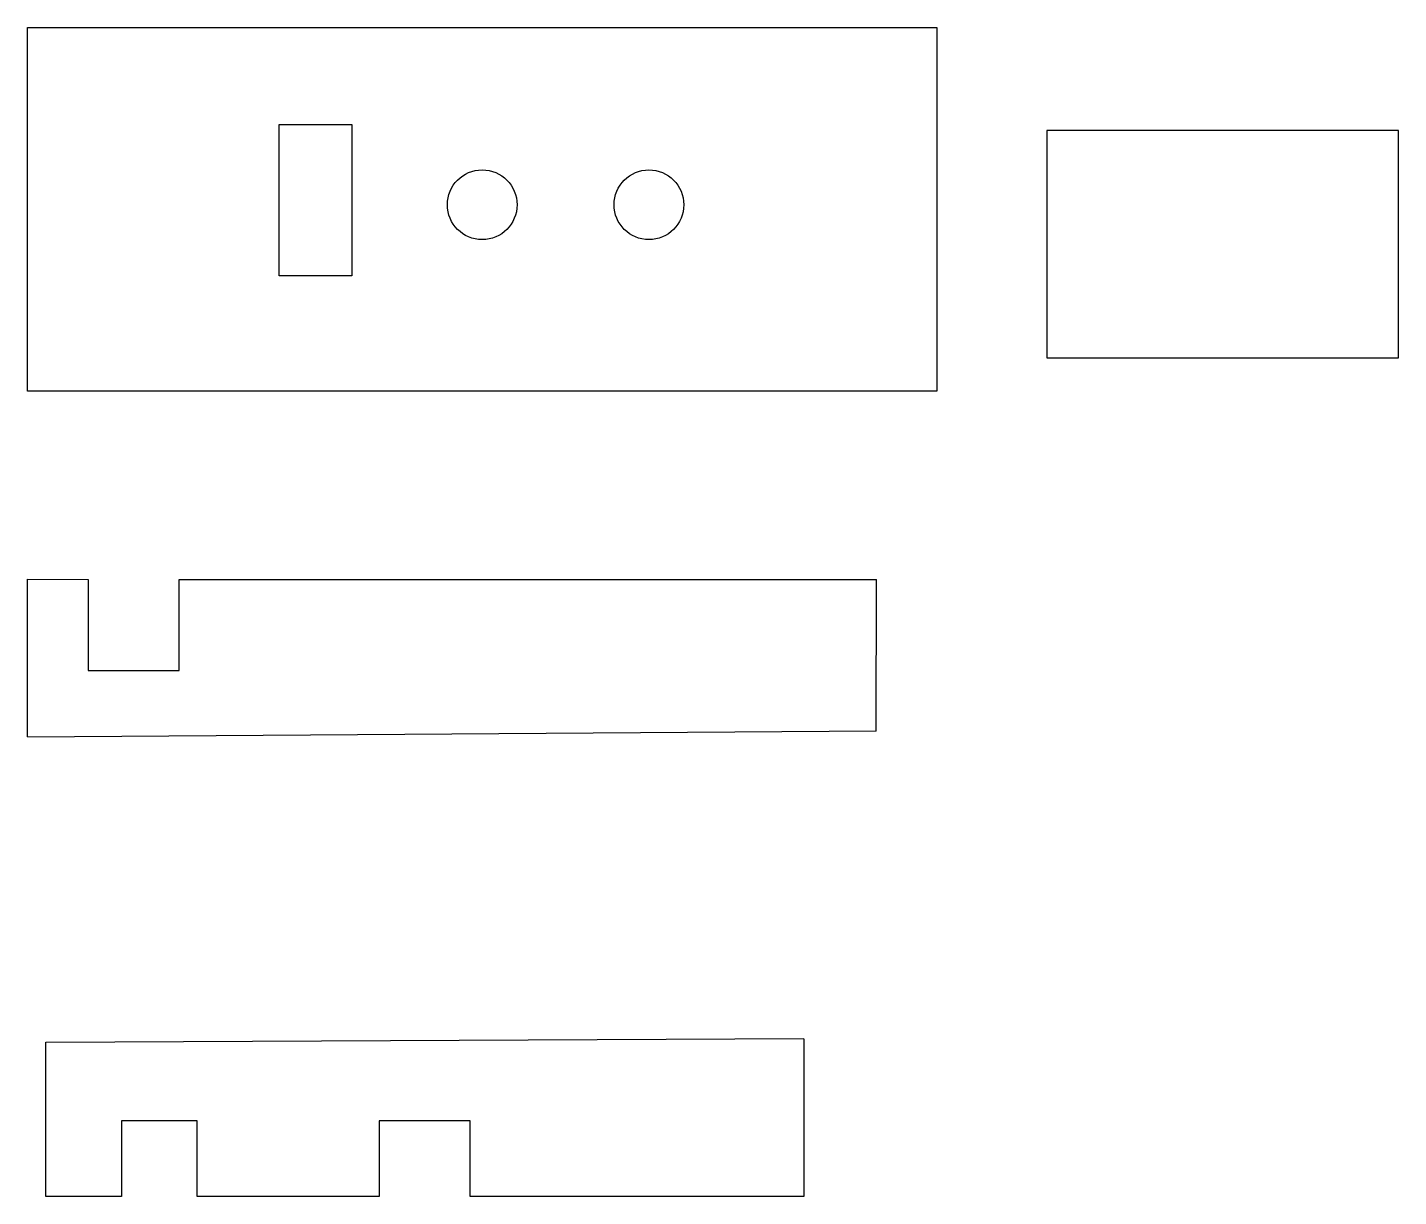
# Model space of a CAD drawing. Header units: millimetres. Extents: x 1511 to 1964, y 2347 to 2733.
import ezdxf

# ---------------------------------------------------------------- set-up
doc = ezdxf.new("R2010")
doc.units = ezdxf.units.MM

msp = doc.modelspace()

# ---------------------------------------------------------------- linework, layer by layer
for p, q in [((1511.28, 2612.91), (1511.28, 2732.91)), ((1511.28, 2732.91), (1811.28, 2732.91)), ((1811.28, 2732.91), (1811.28, 2612.91)), ((1847.52, 2698.96), (1847.52, 2623.96)), ((1963.52, 2698.96), (1847.52, 2698.96)), ((1963.52, 2623.96), (1963.52, 2698.96)), ((1847.52, 2623.96), (1963.52, 2623.96)), ((1811.28, 2612.91), (1511.28, 2612.91)), ((1511.28, 2498.88), (1511.28, 2550.88)), ((1511.28, 2550.88), (1531.28, 2550.77)), ((1531.28, 2550.77), (1531.28, 2520.77)), ((1561.28, 2550.77), (1791.28, 2550.78)), ((1561.28, 2520.77), (1561.28, 2550.77)), ((1791.27, 2500.78), (1791.28, 2550.78)), ((1531.28, 2520.77), (1561.28, 2520.77)), ((1511.28, 2498.88), (1791.27, 2500.92)), ((1517.32, 2398.13), (1767.32, 2399.38)), ((1517.32, 2347.23), (1517.32, 2398.13)), ((1767.32, 2399.23), (1767.32, 2347.23)), ((1567.32, 2372.23), (1542.32, 2372.23)), ((1542.32, 2372.23), (1542.32, 2347.23)), ((1567.32, 2347.23), (1567.32, 2372.23)), ((1657.32, 2372.23), (1627.32, 2372.23)), ((1627.32, 2372.23), (1627.32, 2347.23)), ((1657.32, 2347.23), (1657.32, 2372.23)), ((1542.32, 2347.23), (1517.32, 2347.23)), ((1627.32, 2347.23), (1567.32, 2347.23)), ((1767.32, 2347.23), (1657.32, 2347.23))]:
    msp.add_line(p, q)
msp.add_lwpolyline([(1594.28, 2700.91), (1618.28, 2700.91), (1618.28, 2650.91), (1594.28, 2650.91)], close=True)
for centre in [(1661.28, 2674.41), (1716.28, 2674.41)]:
    msp.add_circle(centre, 11.5)

doc.saveas('drawing.dxf')
